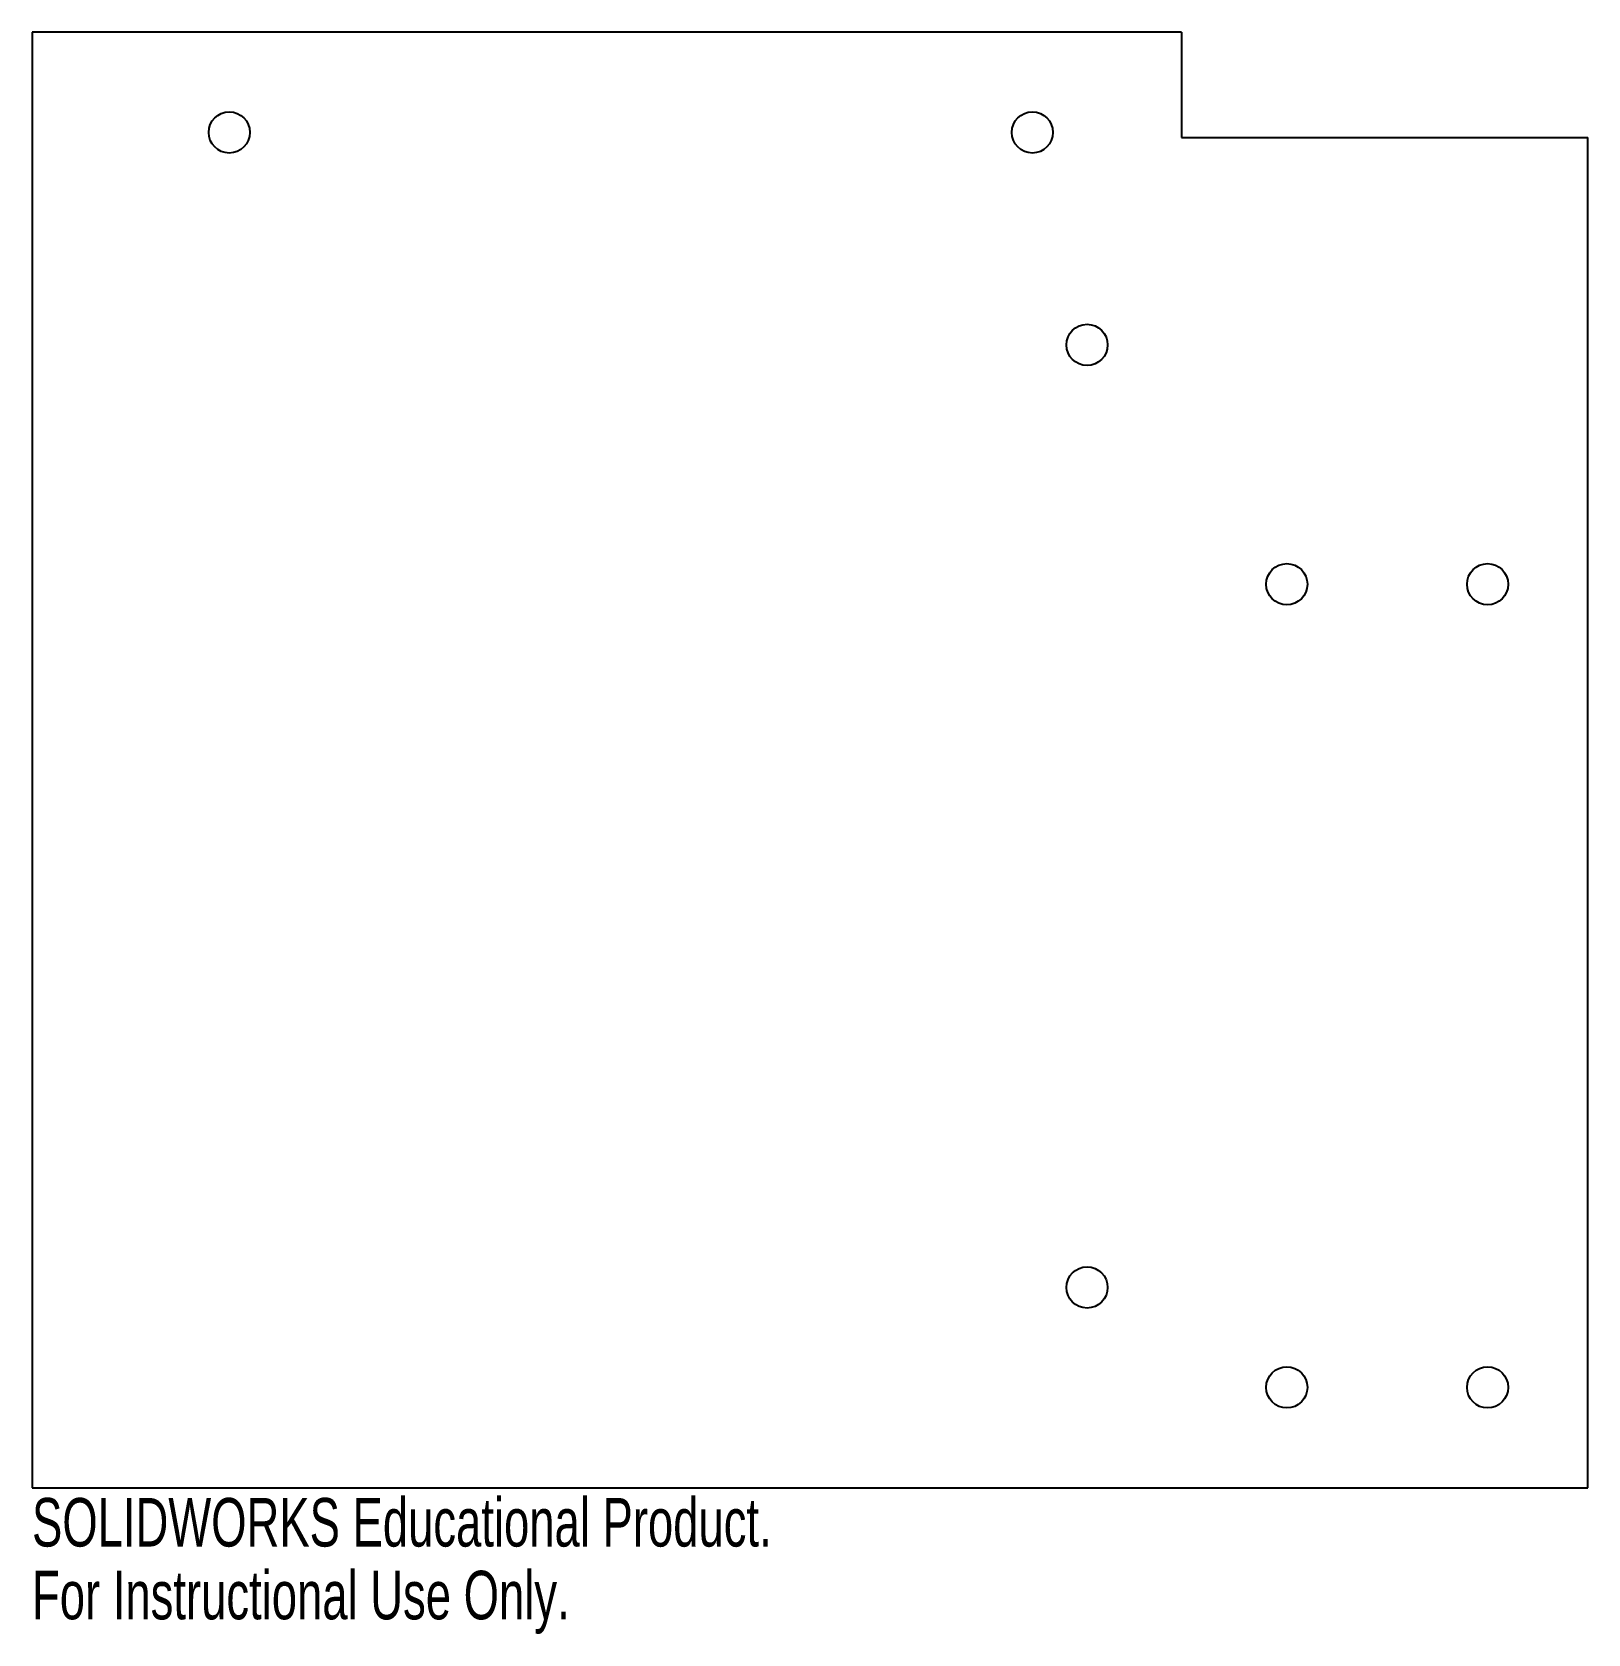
# Model space of a CAD drawing. Header units: millimetres. Extents: x -78 to 78, y -87 to 72.
import ezdxf

# ---------------------------------------------------------------- set-up
doc = ezdxf.new("R2010")
doc.units = ezdxf.units.MM
doc.styles.add('SLDTEXTSTYLE0', font='TXT', dxfattribs={"width": 0.7})

msp = doc.modelspace()

# ---------------------------------------------------------------- linework, layer by layer
at = {"color": 7, "linetype": 'Continuous', "lineweight": 25}
for p, q in [((37, 72.5), (-77.5, 72.5)), ((-77.5, 72.5), (-77.5, -72.5)), ((37, 72.5), (37, 62)), ((37, 62), (77.5, 62)), ((77.5, -72.5), (77.5, 62)), ((-77.5, -72.5), (77.5, -72.5))]:
    msp.add_line(p, q, dxfattribs=at)
for centre in [(-57.85, 62.5), (22.15, 62.5), (27.6, 41.34), (47.5, 17.5), (67.5, 17.5), (27.6, -52.55), (47.5, -62.5), (67.5, -62.5)]:
    msp.add_circle(centre, 2.05, dxfattribs=at)

# ---------------------------------------------------------------- texts
at = {"color": 7, "linetype": 'Continuous', "char_height": 4.8336, "attachment_point": 1, "style": 'SLDTEXTSTYLE0'}
for s, insert in [('SOLIDWORKS Educational Product.', (-77.5, -73.52)), ('For Instructional Use Only.', (-77.5, -80.77))]:
    msp.add_mtext(s, dxfattribs=dict(at, insert=insert))

doc.saveas('drawing.dxf')
